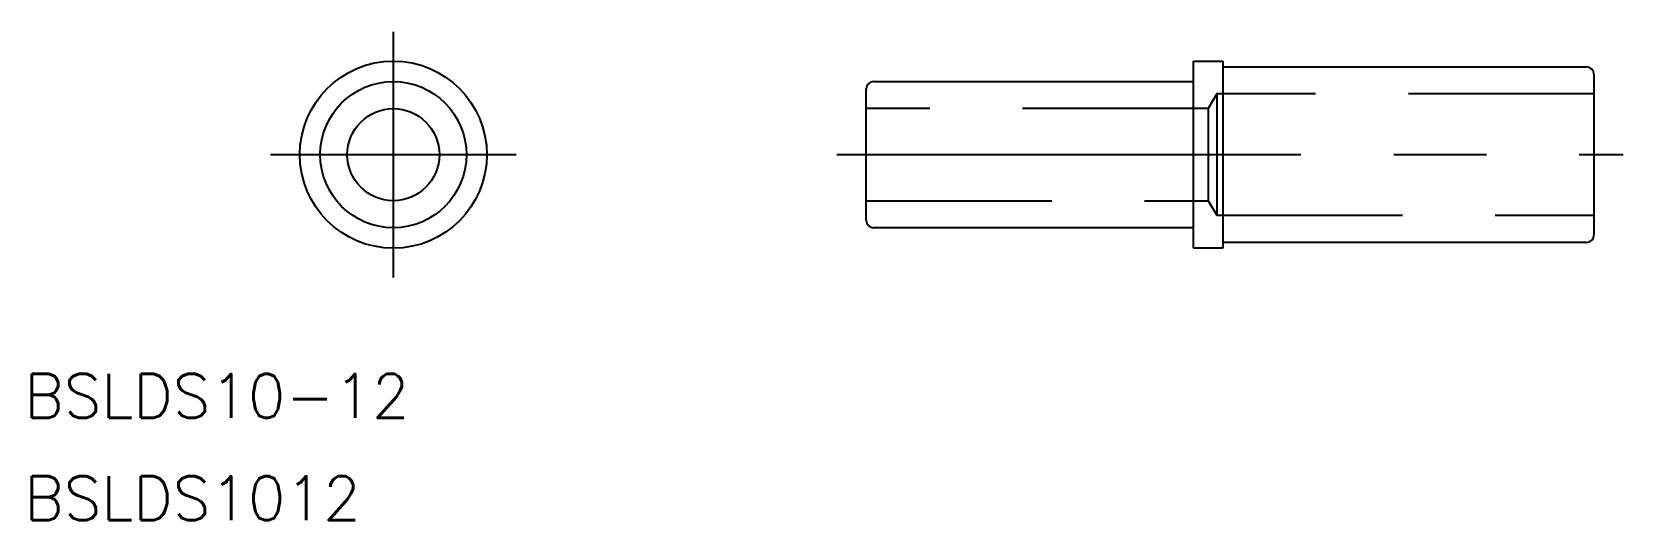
# Model space of a CAD drawing. Extents: x -25 to 84, y -25 to 8.
import ezdxf

# ---------------------------------------------------------------- set-up
doc = ezdxf.new("R2010")
doc.units = 0
doc.linetypes.add('CENTER', pattern=[50.8, 31.75, -6.35, 6.35, -6.35])
doc.linetypes.add('DASHED', pattern=[19.05, 12.7, -6.35])
doc.layers.get('0').update_dxf_attribs({"linetype": 'CONTINUOUS'})
doc.layers.add('CENTER', color=1, linetype='CENTER')
doc.styles.get("Standard").update_dxf_attribs({"font": 'txt.shx', "height": 3, "bigfont": 'bigfont.shx'})

msp = doc.modelspace()

# ---------------------------------------------------------------- linework, layer by layer
at = {"color": 7, "linetype": 'CONTINUOUS'}
for p, q in [((54.76, 6.4), (56.76, 6.4)), ((54.76, -5), (54.76, 6.4)), ((56.76, 6.4), (56.76, -6)), ((56.76, 6), (81.66, 6)), ((82.16, 5.5), (82.16, 4.15)), ((32.36, 3.15), (32.36, 4.5)), ((32.86, 5), (54.76, 5)), ((82.16, 4.15), (82.16, -4.15)), ((32.36, -3.15), (32.36, 3.15)), ((32.36, -4.5), (32.36, -3.15)), ((82.16, -4.15), (82.16, -5.5)), ((54.76, -5), (32.86, -5)), ((54.76, -6.4), (54.76, -5)), ((56.76, -6.4), (54.76, -6.4)), ((81.66, -6), (56.76, -6)), ((56.76, -6), (56.76, -6.4))]:
    msp.add_line(p, q, dxfattribs=at)
at = {"color": 3, "linetype": 'DASHED'}
for p, q in [((56.36, 4.15), (55.76, 3.15)), ((82.16, 4.15), (56.36, 4.15)), ((56.36, 4.15), (56.36, -4.15)), ((55.76, 3.15), (32.36, 3.15)), ((55.76, 3.15), (55.76, -3.15)), ((32.36, -3.15), (55.76, -3.15)), ((55.76, -3.15), (56.36, -4.15)), ((56.36, -4.15), (82.16, -4.15))]:
    msp.add_line(p, q, dxfattribs=at)
at = {"color": 7, "linetype": 'CONTINUOUS'}
for radius in [6.4, 5, 3.15]:
    msp.add_circle((0, 0), radius, dxfattribs=at)
for centre, start, end in [((81.66, 5.5), 0, 90), ((32.86, 4.5), 90, 180), ((32.86, -4.5), 180, 270), ((81.66, -5.5), 270, 0)]:
    msp.add_arc(centre, 0.5, start, end, dxfattribs=at)
at = {"layer": 'CENTER', "color": 1, "linetype": 'CENTER'}
for p, q in [((0, 8.4), (0, -8.4)), ((-8.4, 0), (8.4, 0)), ((30.36, 0), (84.16, 0))]:
    msp.add_line(p, q, dxfattribs=at)

# ---------------------------------------------------------------- texts
at = {"color": 7, "linetype": 'CONTINUOUS'}
for s, p in [('BSLDS10-12', (-25.25, -18)), ('BSLDS1012', (-25.25, -25))]:
    msp.add_text(s, height=3, dxfattribs=at).set_placement(p)

doc.saveas('drawing.dxf')
